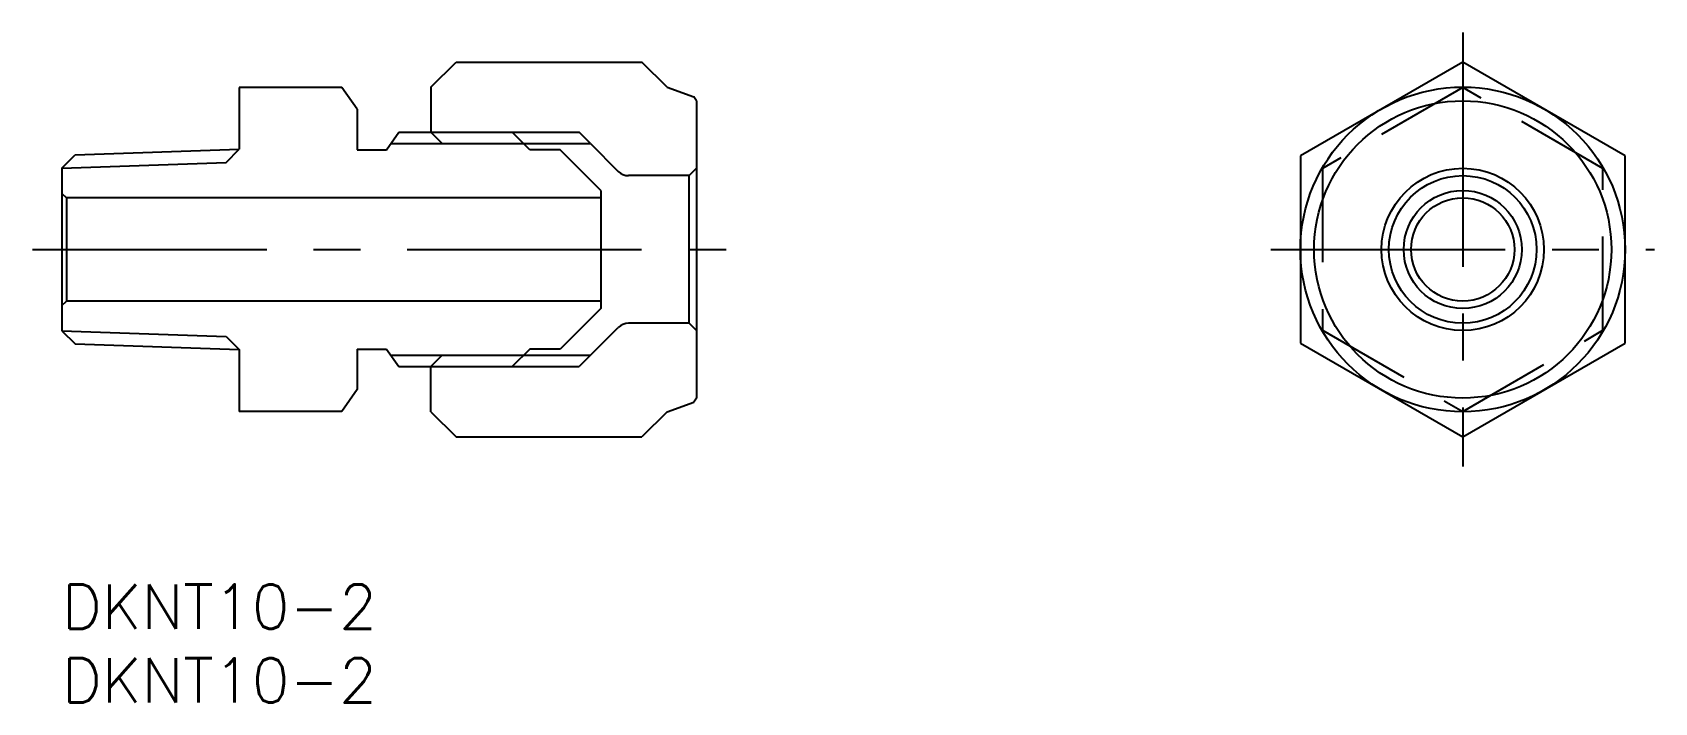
# Model space of a CAD drawing. Extents: x -2 to 108, y -8 to 37.
import ezdxf

# ---------------------------------------------------------------- set-up
doc = ezdxf.new("R2010")
doc.units = 0
doc.header["$LTSCALE"] = 0.5
doc.linetypes.add('CENTER', pattern=[50.8, 31.75, -6.35, 6.35, -6.35])
doc.linetypes.add('DASHED', pattern=[19.05, 12.7, -6.35])
for name, color, linetype in [('MSM_CENTER', 1, 'CENTER'), ('MSM_CONTINUOUS', 7, 'CONTINUOUS'), ('MSM_DASHED', 4, 'DASHED'), ('MSM_NARROW', 5, 'CONTINUOUS'), ('MSM_PART_NUMBER', 7, 'CONTINUOUS')]:
    doc.layers.add(name, color=color, linetype=linetype)
doc.styles.get("Standard").update_dxf_attribs({"font": 'txt.shx', "height": 3, "bigfont": 'bigfont.shx'})

# ---------------------------------------------------------------- blocks, each defined once
blk = doc.blocks.new('*U2')
at = {"layer": 'MSM_PART_NUMBER'}
blk.add_text('DKNT10-2', height=3, dxfattribs=at).set_placement((0, -3))
blk = doc.blocks.new('*U3')
at = {"layer": 'MSM_PART_NUMBER'}
blk.add_text('DKNT10-2', height=3, dxfattribs=at).set_placement((0, -8))

msp = doc.modelspace()

# ---------------------------------------------------------------- linework, layer by layer
at = {"layer": 'MSM_CENTER'}
for p, q in [((94.91, 37.4), (94.91, 8)), ((-2, 22.7), (45, 22.7)), ((81.91, 22.7), (107.91, 22.7))]:
    msp.add_line(p, q, dxfattribs=at)
at = {"layer": 'MSM_CONTINUOUS'}
for p, q in [((25, 33.7), (26.7, 35.4)), ((26.7, 35.4), (39.3, 35.4)), ((41, 33.7), (39.3, 35.4)), ((94.91, 35.4), (83.91, 29.05)), ((105.91, 29.05), (94.91, 35.4)), ((12, 33.67), (12, 29.49)), ((18.97, 33.67), (12, 33.67)), ((20, 32.2), (18.97, 33.67)), ((25, 33.7), (25, 30.64)), ((41, 33.7), (42.81, 33.04)), ((43, 32.77), (42.81, 33.04)), ((20, 32.2), (20, 29.45)), ((43, 32.77), (43, 12.63)), ((22, 29.45), (22.83, 30.64)), ((22.83, 30.64), (30.51, 30.64)), ((25.76, 29.88), (35.8, 29.88)), ((31.7, 29.45), (30.51, 30.64)), ((35.8, 29.88), (37.68, 27.99)), ((0, 28.21), (0.89, 29.1)), ((0.89, 29.1), (12, 29.49)), ((20, 29.45), (22, 29.45)), ((33.75, 29.45), (31.7, 29.45)), ((36.5, 26.7), (33.75, 29.45)), ((83.91, 29.05), (83.91, 16.35)), ((105.91, 16.35), (105.91, 29.05)), ((0, 28.21), (0, 17.19)), ((42.5, 27.7), (38.39, 27.7)), ((43, 28.2), (42.5, 27.7)), ((42.5, 17.7), (42.5, 27.7)), ((0, 26.5), (0.3, 26.2)), ((36.5, 26.7), (36.5, 18.7)), ((0.3, 26.2), (0.3, 19.2)), ((36.5, 26.2), (0.3, 26.2)), ((0, 18.9), (0.3, 19.2)), ((36.5, 19.2), (0.3, 19.2)), ((36.5, 18.7), (33.75, 15.95)), ((42.5, 17.7), (38.39, 17.7)), ((43, 17.2), (42.5, 17.7)), ((0, 17.19), (0.89, 16.3)), ((35.8, 15.53), (37.68, 17.41)), ((0.89, 16.3), (12, 15.91)), ((12, 15.91), (12, 11.73)), ((20, 15.95), (22, 15.95)), ((20, 15.95), (20, 13.2)), ((22, 15.95), (22.83, 14.76)), ((25.76, 15.53), (35.8, 15.53)), ((31.7, 15.95), (30.51, 14.76)), ((33.75, 15.95), (31.7, 15.95)), ((83.91, 16.35), (94.91, 10)), ((94.91, 10), (105.91, 16.35)), ((22.83, 14.76), (30.51, 14.76)), ((25, 11.7), (25, 14.76)), ((20, 13.2), (18.97, 11.73)), ((41, 11.7), (42.81, 12.36)), ((43, 12.63), (42.81, 12.36)), ((18.97, 11.73), (12, 11.73)), ((25, 11.7), (26.7, 10)), ((41, 11.7), (39.3, 10)), ((26.7, 10), (39.3, 10))]:
    msp.add_line(p, q, dxfattribs=at)
for radius in [11, 10.07, 5.5, 5, 4, 3.5]:
    msp.add_circle((94.91, 22.7), radius, dxfattribs=at)
for centre, start, end in [((38.39, 28.7), 225, 270), ((38.39, 16.7), 90, 135)]:
    msp.add_arc(centre, 1, start, end, dxfattribs=at)
at = {"layer": 'MSM_DASHED'}
for p, q in [((94.91, 33.67), (85.41, 28.19)), ((104.41, 28.19), (94.91, 33.67)), ((25.76, 29.88), (25, 30.64)), ((85.41, 28.19), (85.41, 17.22)), ((104.41, 17.22), (104.41, 28.19)), ((85.41, 17.22), (94.91, 11.73)), ((94.91, 11.73), (104.41, 17.22)), ((25.76, 15.53), (25, 14.76))]:
    msp.add_line(p, q, dxfattribs=at)
at = {"layer": 'MSM_NARROW'}
for p, q in [((22.3, 29.88), (31.28, 29.88)), ((25, 30.64), (35.04, 30.64)), ((35.8, 29.88), (35.04, 30.64)), ((0, 28.21), (11.12, 28.6)), ((11.12, 28.6), (12, 29.49)), ((0, 17.19), (11.12, 16.8)), ((11.12, 16.8), (12, 15.91)), ((22.3, 15.53), (31.28, 15.53)), ((35.8, 15.53), (35.04, 14.76)), ((25, 14.76), (35.04, 14.76))]:
    msp.add_line(p, q, dxfattribs=at)

# ---------------------------------------------------------------- block references
at = {"layer": 'MSM_CONTINUOUS'}
for name in ['*U2', '*U3']:
    msp.add_blockref(name, (0, 0), dxfattribs=at)

doc.saveas('drawing.dxf')
